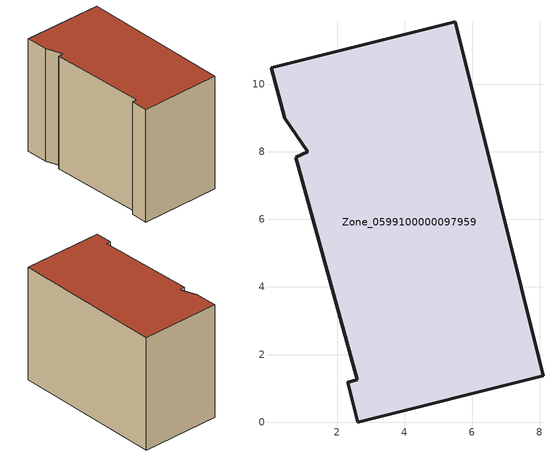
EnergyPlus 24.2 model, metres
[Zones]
Zone_0599100000097959
 floor ground (C_G): 0.77,7.85 1.14,8.01 0.46,8.99 0.04,10.49 5.5,11.85 8.1,1.37 2.61,0 2.32,1.18 2.6,1.25 z0
 wall outside (C_F): 2.61,0 8.1,1.37 5.5,11.85 0.04,10.49 0.46,8.99 1.14,8.01 0.77,7.85 2.6,1.25 2.32,1.18 2.61,0 z0:8.1
 roof outside (C_R): 2.6,1.25 2.32,1.18 2.61,0 8.1,1.37 5.5,11.85 0.04,10.49 0.46,8.99 1.14,8.01 0.77,7.85 z8.1
[BUILDING]
Pand.0599100000097959: North Axis=0; Terrain=City; Loads Convergence Tolerance Value=0.04; Temperature Convergence Tolerance Value=0.4; Solar Distribution=FullExterior; Maximum Number of Warmup Days=25; Minimum Number of Warmup Days=1
[Site:Location]
Rotterdam.The.Hague.AP_ZH_NLD Design_Conditions: Latitude=51.96; Longitude=4.45; Time Zone=1; Elevation=-4.5
[SITE:GROUNDTEMPERATURE:BUILDINGSURFACE]
18, 18, 18, 18, 18, 18, 18, 18, 18, 18, 18, 18
[MATERIAL] Thermal Absorptance=0.9; Solar Absorptance=0.7; Visible Absorptance=0.7
Name | Roughness | Thickness | Conductivity | Density | Specific Heat
G.TC.1975-1991 | MediumSmooth | 0.15 | 0.288461 | 540 | 1210
F.TC.1975-1991 | Rough | 0.3 | 0.230769 | 1920 | 840
R.TC.1975-1991 | MediumRough | 0.2 | 0.153846 | 1500 | 1000
[CONSTRUCTION]
C_G: G.TC.1975-1991
C_F: F.TC.1975-1991
C_R: R.TC.1975-1991
[ZONE]
Zone_0599100000097959: Type=1; Multiplier=1; Ceiling Height=Autocalculate; Volume=Autocalculate; Floor Area=autocalculate; Part of Total Floor Area=Yes
[ZONEINFILTRATION:DESIGNFLOWRATE]
Infil_Zone_0599100000097959: Zone or ZoneList or Space or SpaceList=Zone_0599100000097959; Schedule=AlwaysOn; Design Flow Rate Calculation Method=Flow/Area; Flow Rate per Floor Area=0.003; Constant Term Coefficient=1; Temperature Term Coefficient=0; Velocity Term Coefficient=0; Velocity Squared Term Coefficient=0
[HVACTEMPLATE:ZONE:IDEALLOADSAIRSYSTEM]
Zone_0599100000097959: Maximum Heating Supply Air Temperature=50; Minimum Cooling Supply Air Temperature=13; Maximum Heating Supply Air Humidity Ratio=0.0156; Minimum Cooling Supply Air Humidity Ratio=0.0077; Heating Limit=NoLimit; Cooling Limit=NoLimit; Dehumidification Control Type=ConstantSensibleHeatRatio; Cooling Sensible Heat Ratio=0.7; Dehumidification Setpoint=60; Humidification Control Type=None; Humidification Setpoint=30; Outdoor Air Method=None; Outdoor Air Flow Rate per Person=0.00944; Outdoor Air Flow Rate per Zone Floor Area=0; Outdoor Air Flow Rate per Zone=0; Demand Controlled Ventilation Type=None; Outdoor Air Economizer Type=NoEconomizer; Heat Recovery Type=None; Sensible Heat Recovery Effectiveness=0.7; Latent Heat Recovery Effectiveness=0.65
[ZONECONTROL:THERMOSTAT]
ThermostatControl_Zone_0599100000097959: Zone or ZoneList=Zone_0599100000097959; Control Type Schedule=DualSetpointControlType; Control 1=Thermostat_Zone_0599100000097959; Temperature Difference Between Cutout And Setpoint=0
[THERMOSTATSETPOINT:DUALSETPOINT]
Thermostat_Zone_0599100000097959: Heating Setpoint Temperature Schedule=HeatingSetpoint_Zone_0599100000097959; Cooling Setpoint Temperature Schedule=CoolingSetpoint_Zone_0599100000097959
[SCHEDULE:COMPACT]
HeatingSetpoint_Zone_0599100000097959: Through: 12/31, For: AllDays, Until: 24:00, 21
CoolingSetpoint_Zone_0599100000097959: Through: 12/31, For: AllDays, Until: 24:00, 24
DualSetpointControlType: Through: 12/31, For: AllDays, Until: 24:00, 4
AlwaysOn: Through: 12/31, For: AllDays, Until: 24:00, 1
